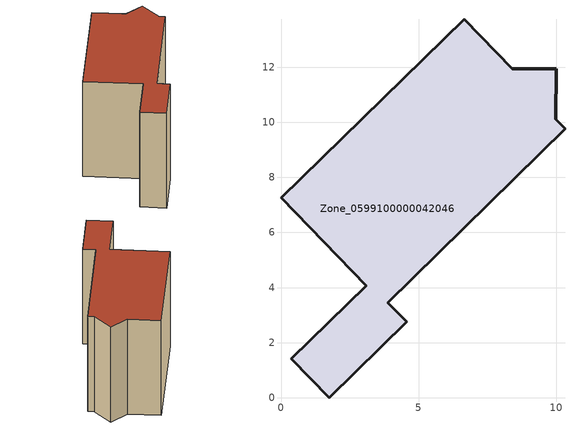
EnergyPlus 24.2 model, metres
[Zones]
Zone_0599100000042046
 floor ground (C_G): 3.89,3.45 4.57,2.75 1.76,0 0.38,1.42 3.1,4.07 0,7.25 6.66,13.74 8.41,11.95 10.01,11.94 9.99,10.11 10.32,9.77 z0
 wall outside (C_F): 4.57,2.75 3.89,3.45 10.32,9.77 9.99,10.11 10.01,11.94 8.41,11.95 6.66,13.74 0,7.25 3.1,4.07 0.38,1.42 1.76,0 4.57,2.75 z0:8.21
 roof outside (C_R): 10.01,11.94 8.41,11.95 6.66,13.74 0,7.25 3.1,4.07 0.38,1.42 1.76,0 4.57,2.75 3.89,3.45 10.32,9.77 9.99,10.11 z8.21
[BUILDING]
Pand.0599100000042046: North Axis=0; Terrain=City; Loads Convergence Tolerance Value=0.04; Temperature Convergence Tolerance Value=0.4; Solar Distribution=FullExterior; Maximum Number of Warmup Days=25; Minimum Number of Warmup Days=1
[Site:Location]
Rotterdam.The.Hague.AP_ZH_NLD Design_Conditions: Latitude=51.96; Longitude=4.45; Time Zone=1; Elevation=-4.5
[SITE:GROUNDTEMPERATURE:BUILDINGSURFACE]
18, 18, 18, 18, 18, 18, 18, 18, 18, 18, 18, 18
[MATERIAL] Thermal Absorptance=0.9; Solar Absorptance=0.7; Visible Absorptance=0.7
Name | Roughness | Thickness | Conductivity | Density | Specific Heat
G.TI.1975-1991 | MediumSmooth | 0.15 | 0.288461 | 540 | 1210
F.TI.1975-1991 | Rough | 0.3 | 0.230769 | 1920 | 840
R.TI.1975-1991 | MediumRough | 0.2 | 0.153846 | 1500 | 1000
[CONSTRUCTION]
C_G: G.TI.1975-1991
C_F: F.TI.1975-1991
C_R: R.TI.1975-1991
[ZONE]
Zone_0599100000042046: Type=1; Multiplier=1; Ceiling Height=Autocalculate; Volume=Autocalculate; Floor Area=autocalculate; Part of Total Floor Area=Yes
[ZONEINFILTRATION:DESIGNFLOWRATE]
Infil_Zone_0599100000042046: Zone or ZoneList or Space or SpaceList=Zone_0599100000042046; Schedule=AlwaysOn; Design Flow Rate Calculation Method=Flow/Area; Flow Rate per Floor Area=0.003; Constant Term Coefficient=1; Temperature Term Coefficient=0; Velocity Term Coefficient=0; Velocity Squared Term Coefficient=0
[HVACTEMPLATE:ZONE:IDEALLOADSAIRSYSTEM]
Zone_0599100000042046: Maximum Heating Supply Air Temperature=50; Minimum Cooling Supply Air Temperature=13; Maximum Heating Supply Air Humidity Ratio=0.0156; Minimum Cooling Supply Air Humidity Ratio=0.0077; Heating Limit=NoLimit; Cooling Limit=NoLimit; Dehumidification Control Type=ConstantSensibleHeatRatio; Cooling Sensible Heat Ratio=0.7; Dehumidification Setpoint=60; Humidification Control Type=None; Humidification Setpoint=30; Outdoor Air Method=None; Outdoor Air Flow Rate per Person=0.00944; Outdoor Air Flow Rate per Zone Floor Area=0; Outdoor Air Flow Rate per Zone=0; Demand Controlled Ventilation Type=None; Outdoor Air Economizer Type=NoEconomizer; Heat Recovery Type=None; Sensible Heat Recovery Effectiveness=0.7; Latent Heat Recovery Effectiveness=0.65
[ZONECONTROL:THERMOSTAT]
ThermostatControl_Zone_0599100000042046: Zone or ZoneList=Zone_0599100000042046; Control Type Schedule=DualSetpointControlType; Control 1=Thermostat_Zone_0599100000042046; Temperature Difference Between Cutout And Setpoint=0
[THERMOSTATSETPOINT:DUALSETPOINT]
Thermostat_Zone_0599100000042046: Heating Setpoint Temperature Schedule=HeatingSetpoint_Zone_0599100000042046; Cooling Setpoint Temperature Schedule=CoolingSetpoint_Zone_0599100000042046
[SCHEDULE:COMPACT]
HeatingSetpoint_Zone_0599100000042046: Through: 12/31, For: AllDays, Until: 24:00, 21
CoolingSetpoint_Zone_0599100000042046: Through: 12/31, For: AllDays, Until: 24:00, 24
DualSetpointControlType: Through: 12/31, For: AllDays, Until: 24:00, 4
AlwaysOn: Through: 12/31, For: AllDays, Until: 24:00, 1
